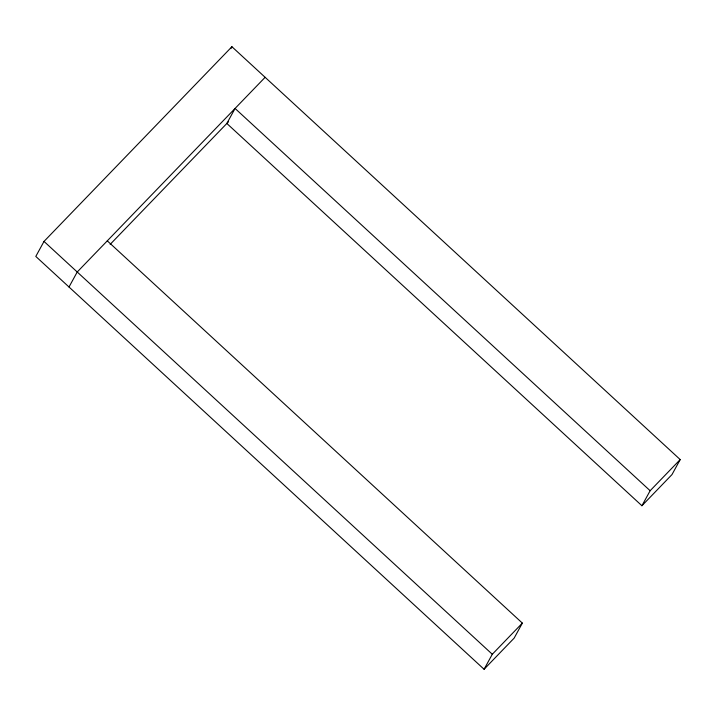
<?xml version="1.0" encoding="UTF-8"?>
<svg xmlns="http://www.w3.org/2000/svg" width="716" height="716" viewBox="0 0 716 716"><rect width="100%" height="100%" fill="white"/><g stroke="black" fill="none" stroke-linecap="round" stroke-linejoin="round"><path stroke-width="1.07" d="M641.921 505.738L650.137 490.72L235.063 108.456L226.847 123.465L641.921 505.738L671.984 474.583L680.2 459.574L231.921 46.728L44.016 241.417L35.8 256.426L484.079 669.272L514.142 638.126L522.358 623.108L107.284 240.845M69.004 287.009L77.221 271.999L265.126 77.31M230.892 48.607L231.921 46.728M484.079 669.272L492.295 654.263L522.358 623.108M110.157 244.371L228.386 121.872M650.137 490.72L680.2 459.574M44.016 241.417L492.295 654.263"/></g></svg>
